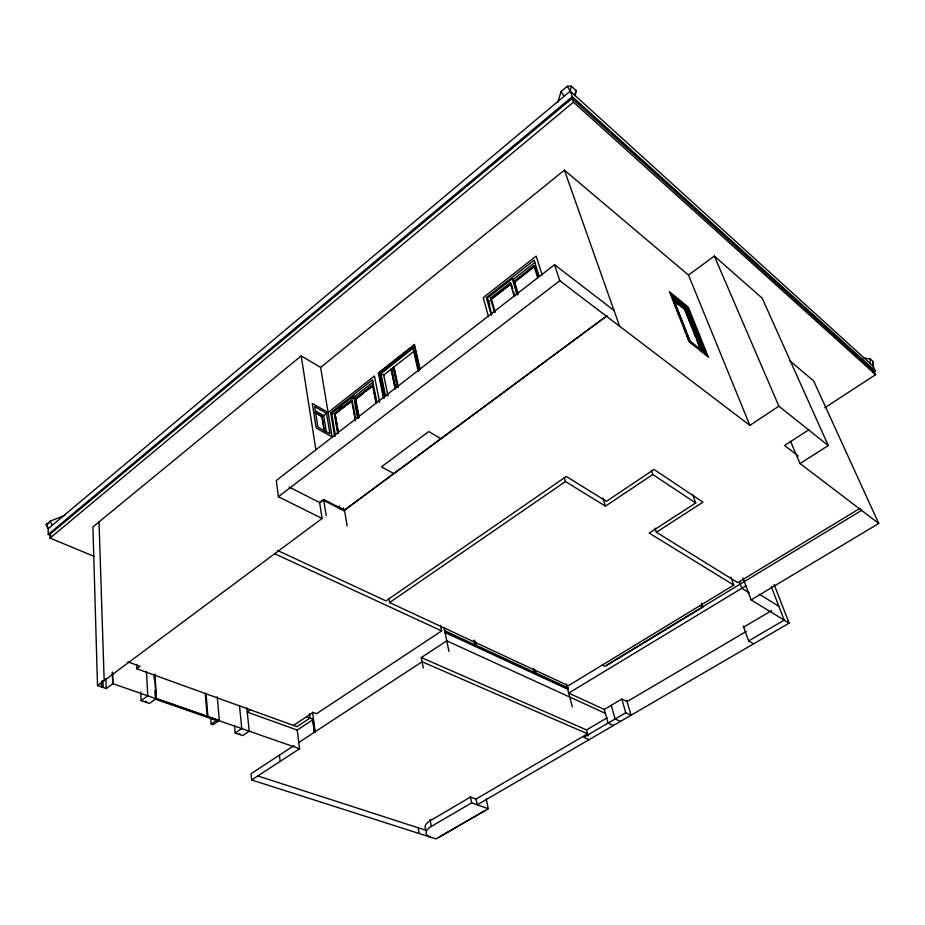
<?xml version="1.0" encoding="UTF-8"?>
<svg xmlns="http://www.w3.org/2000/svg" width="925" height="925" viewBox="0 0 925 925"><rect width="100%" height="100%" fill="white"/><g stroke="black" fill="none" stroke-linecap="round" stroke-linejoin="round"><path stroke-width="1.39" d="M873.073 372.671L875.489 371.098L872.957 365.999L873.373 361.767L870.39 359.05L863.291 357.882M869.974 363.294L870.39 359.05M575.188 95.633L576.148 90.581L571.211 86.083L567.279 86.326L561.07 91.552L557.717 102.536M875.489 371.098L572.321 96.651L570.239 91.136L571.211 86.083M574.83 94.697L576.148 90.581M391.726 368.763L395.831 388.373M872.529 363.964L873.373 361.767M64.958 515.352L50.216 521.145L46.25 524.487L48.204 528.672L48.227 534.43L50.875 535.529M567.279 86.326L570.239 91.136L48.204 528.672L46.25 524.487L48.932 523.434M48.227 534.43L572.321 96.651M824.822 407.74L875.605 374.671L873.917 371.26L572.078 98.466L50.008 534.234L50.031 538.096L94.049 556.353M50.031 538.096L573.477 102.166L572.078 98.466M332.26 437.652L320.628 367.422L301.18 355.905L92.916 526.915L97.507 685.587L106.213 688.582L112.862 683.668L112.445 672.29M320.628 367.422L564.389 170.142L688.478 275.06L749.874 425.384L778.873 406.167L828.268 445.561L800.032 463.552L790.47 441.213M323.681 415.579L326.525 413.336L314.604 406.595L317.876 427.072L329.913 433.733L326.525 413.336M420.158 369.526L414.493 344.458L378.371 372.891L383.413 397.993M384.095 398.432L378.984 373.053L414.123 345.21M384.8 395.738L380.302 373.422L413.579 346.898M334.688 436.507L330.676 412.735L372.463 379.874L376.857 402.225M385.517 396.166L380.961 373.608L413.417 347.927L418.574 370.543M358.472 418.285L354.495 396.686L353.523 396.108L331.659 413.29L335.44 435.663M339.151 408.734L341.325 407.023M352.182 398.502L373.295 381.921M337.637 433.12L334.283 413.51L351.569 399.947L355.397 420.944M413.995 351.246L383.713 375.018L387.98 395.981M352.055 400.236L334.781 413.787L338.122 433.397M352.252 400.352L334.977 413.903L338.319 433.501M339.591 410.677L335.266 414.076L334.283 413.51M342.828 408.145L344.99 406.445M347.141 404.757L351.465 401.369M366.82 390.662L373.411 385.494L372.44 384.916L354.865 398.698L355.847 399.265L363.525 393.241M372.925 385.205L355.362 398.976L358.715 417.175M373.122 385.32L355.547 399.091L358.912 417.279M491.256 315.217L486.377 297.596L534.107 260.202L539.194 276.402M491.834 314.535L487.325 298.266L512.277 278.726L513.225 279.419L517.422 293.572M513.225 279.419L534.835 262.515M494.274 311.771L490.493 298.243L510.218 282.819L511.167 283.501L491.441 298.914L495.222 312.442M537.783 275.87L534.835 266.435L533.898 265.729L513.814 281.431L514.751 282.113L518.37 294.266M490.158 300.278L510.588 284.322M527.608 271.013L533.286 266.585M514.751 282.113L534.835 266.435M332.156 436.97L316.188 428.021L312.28 403.45L328.155 412.446L374.428 376.001L379.678 402.514M614.038 310.499L554.561 264.712L276.286 480.538L278.425 496.737L322.085 518.486L97.507 685.587M278.425 496.737L559.787 280.714L554.561 264.712M322.085 518.486L319.634 502.529L323.669 499.488L344.482 510.114L347.129 525.955M319.68 502.761L323.137 500.159L343.811 510.704L606.627 316.084M102.953 680.858L103.138 686.616L102.305 687.24L102.085 680.557M344.482 510.114L607.112 315.633M136.472 664.428L136.68 668.717L140.01 666.266L127.916 661.861M688.478 275.06L714.354 256.086L762.188 298.162L828.268 445.561M140.692 692.004L141.132 700.618L147.757 695.831L146.439 671.434M689.911 340.978L671.827 294.948L687.599 307.863L684.801 309.979L692.073 328.283M217.271 696.779L219.364 720.448L156.394 698.491L149.445 703.474L145.711 702.191L146.543 701.601L145.711 701.312L144.878 701.902L141.132 700.618M169.795 703.509L169.136 703.983L155.4 699.207M170.616 703.798L169.946 704.272L185.058 709.533L185.728 709.059M186.526 709.348L185.856 709.81L200.702 714.979L201.361 714.516L202.147 714.794L201.488 715.245L218.369 721.13L219.364 720.448M206.263 716.228L207.871 715.927L206.021 693.53M207.05 716.493L207.871 715.927M211.189 724.078L216.138 720.668L218.057 721.338L213.12 724.737L211.189 724.078L210.703 718.32M389.587 602.568L565.464 481.543L605.447 506.148L652.796 474.513L695.704 502.98L649.2 533.077L733.756 585.109L568.355 685.702L389.587 602.568L388.812 598.313M250.525 709.88L247.264 712.111L297.214 730.068L313.483 719.338L306.545 716.771M234.534 725.847L235.227 733.039L241.772 728.599L239.517 705.787M293.502 725.431L313.136 712.4L316.593 713.695L441.664 630.919L440.508 625.312M443.965 627.393L444.844 631.636L445.572 631.151L475.866 645.188L474.93 641.002M312.465 719.292L313.147 719.546L314.824 731.976L314.13 731.733L312.789 719.072L314.454 731.513L315.147 731.768L422.112 661.757L587.56 733.803L476.051 799.05L470.478 797.072L430.275 820.683A16.742 7.377 -11.7 0 0 425.801 829.216M448.96 651.397L445.017 632.469L445.572 631.151M394.062 366.89L398.293 387.205M423.338 668.093L421.303 657.548L446.763 640.84L605.366 713.325M293.942 745.643L251.022 773.739L251.646 779.972L436.045 838.917L485.151 810.52M298.775 742.486L314.824 731.976M251.646 779.972L299.561 748.741L297.214 730.068M808.866 429.755L784.55 445.492L798.298 456.037M475.785 645.951L476.502 645.477L535.193 672.672L534.477 673.111L533.436 668.914M475.323 646.471L476.051 646.008M655.004 528.175L656.368 532.245L702.954 502.159L654.01 469.461L606.442 501.315L566.32 476.456L385.956 600.88L277.431 550.421M445.017 632.469L567.638 689.148L568.343 688.72L568.135 687.934L535.783 672.938L535.066 673.388L534.373 670.59M535.274 674.186L535.98 673.735M859.938 508.368L737.768 582.669L656.368 532.245M568.135 687.934L567.43 688.362L566.331 684.165M607.008 664.878L700.618 608.037M702.965 606.696L861.614 510.369M701.439 603.054L702.838 607.089L605.135 666.393L602.36 665.017M745.874 585.837L568.678 693.079L604.279 709.452L621.808 699.092L627.081 701.589L746.163 631.509M742.937 577.94L751.112 599.909L878.75 523.457L813.618 380.869L789.511 360.484M743.642 627.127L771.577 610.627M421.303 657.548L586.531 729.929L607.054 717.881M430.472 837.137A16.789 7.342 -11.7 0 1 431.328 826.43L471.658 802.854L488.284 808.704L486.215 798.923M626.653 700.121L631.058 715.222L625.763 712.759L583.744 737.317L589.132 739.642M743.249 626.04L748.649 640.909L784.18 620.143L771.3 586.704M774.121 584.461L789.094 623.149L477.242 804.819L476.051 799.05M439.063 837.183L488.284 808.704M257.994 776.006L425.673 830.222M103.138 686.616L101.438 686.94L101.299 682.615M235.227 733.039L238.592 734.196L239.413 733.641L240.153 733.895L239.332 734.45L242.685 735.606L249.218 731.201L246.825 707.833M112.862 683.668L299.561 748.741M136.68 668.717L296.983 726.68L310.025 718.054L309.447 713.776M381.47 373.712L384.314 375.446M613.425 725.489L608.095 723.084L604.21 709.174M620.444 721.396L615.137 718.979L611.263 705.324M444.844 631.636L568.343 688.72M274.875 553.832L441.664 630.919M289.028 487.001L319.634 502.529M393.772 473.612L381.482 466.847L428.749 431.536L440.89 438.716M315.217 412.654L322.027 416.481L324.478 431.455M315.124 412.723L321.935 416.562L324.374 431.524M315.333 410.873L323.681 415.579L326.352 431.894M330.676 412.735L332.642 413.845M748.649 640.909L753.655 643.8M700.167 605.528L702.838 607.089M751.112 599.909L789.094 623.149M749.192 592.809L741.85 588.277L739.422 581.686M759.309 594.185L778.862 606.326M490.493 298.243L491.441 298.914M486.377 297.596L487.325 298.266M559.787 280.714L749.874 425.384M800.032 463.552L878.75 523.457M693.472 344.655L689.206 341.279L686.639 334.723M673.55 300.29L685.136 309.736L701.774 351.581M674.267 301.4L678.476 304.834M671.978 296.462L686.708 308.511L704.977 354.31M673.77 300.128L685.356 309.574L702.006 351.419M573.477 102.166L875.605 374.671M570.239 91.136L872.957 365.999M561.07 91.552L564.019 96.35M414.123 345.245L419.615 369.26M50.216 521.145L52.17 525.342M714.354 256.086L778.873 406.167M687.599 307.863L705.902 353.651L689.796 340.874L673.284 298.856L685.922 309.17L702.584 351.003M693.114 330.896L695.704 337.44M696.745 340.053L699.346 346.586M673.747 301.897L675.296 305.84M677.354 311.089L678.904 315.02M684.061 328.155L685.598 332.087M730.785 576.992L733.756 585.109M692.79 494.91L695.704 502.98M564.389 170.142L619.6 326.236M651.408 470.455L652.796 474.513M542.166 275.002L536.176 256.086L483.22 297.63L488.458 316.627M533.898 265.729L537.691 277.858M602.892 497.939L605.447 506.148M512.277 278.726L517.098 294.959M511.56 284.854L512.762 288.901M513.548 291.606L514.751 295.653M510.218 282.819L514.207 296.312M564.25 477.427L565.464 481.543M621.785 698.999L625.763 712.759M488.643 300.301L489.776 304.36M586.531 729.929L588.184 736.138M567.638 689.148L572.344 706.989M535.078 670.151L535.783 672.938M534.5 669.873L535.193 672.672M413.741 347.118L419.071 370.798M418.216 371.237L413.174 348.794M475.878 642.69L476.502 645.477M473.901 640.077L475.138 645.65M393.576 367.306L397.715 386.916M393.379 367.433L397.496 386.985M391.287 369.11L395.38 388.72M391.078 369.237L395.172 388.789M470.351 796.425L471.658 802.854M375.585 397.912L376.14 400.71M373.746 389.402L375.943 400.594M372.44 384.916L376.001 403.092M356.102 400.664L356.622 403.462M357.906 410.457L359.201 417.453M353.523 396.108L357.628 418.47M430.044 819.388L431.328 826.43M353.269 405.948L353.789 408.746M354.298 411.544L354.807 414.342M352.309 401.635L352.818 404.433M353.338 407.231L355.628 419.834M418.169 827.794L419.175 833.541M335.752 416.874L336.226 419.672M336.7 422.471L338.145 430.877M343.337 507.86L343.811 510.704M339.255 505.813L339.718 508.623M301.18 355.905L315.876 449.735M323.669 499.488L326.167 515.445M312.523 712.227L315.147 731.768M279.442 755.135L280.159 761.391M205.246 693.253L207.096 715.649M154.984 674.221L156.394 698.491M154.66 674.406L156.059 698.722M154.001 674.938L154.244 679.216M154.903 690.64L155.227 696.352M112.376 672.267L112.792 683.644M105.878 678.511L106.213 688.582M99.021 521.897L104.167 680.638M708.307 356.958L689.102 341.753L669.457 291.699L688.385 307.204L708.307 356.958"/></g></svg>
